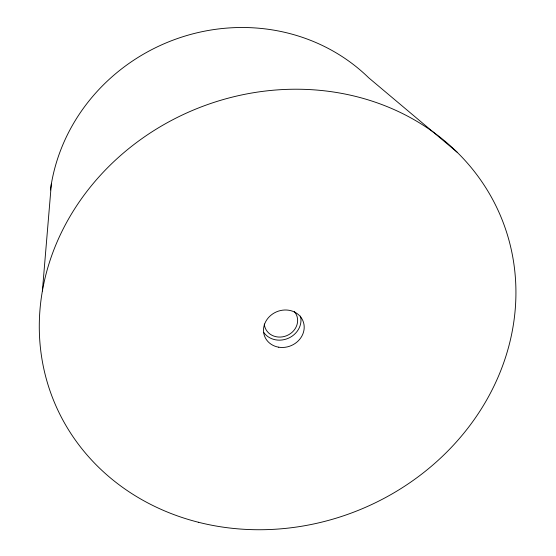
<?xml version="1.0" encoding="UTF-8"?>
<svg xmlns="http://www.w3.org/2000/svg" width="556" height="556" viewBox="0 0 556 556"><rect width="100%" height="100%" fill="white"/><g stroke="black" fill="none" stroke-linecap="round" stroke-linejoin="round"><path stroke-width="0.83" d="M42.388 290.99L51.354 183.932M457.011 152.101L368.628 77.729A186.719 175.71 -23.6 0 0 176.968 38.712A186.719 175.71 -23.6 0 0 50.429 189.978M294.346 311.534A16.944 15.158 -22.1 0 1 286.778 335.65A16.944 15.158 -22.1 0 1 264.281 324.023M300.476 316.058A20.363 18.216 -22.1 0 1 288.508 338.187A20.363 18.216 -22.1 0 1 263.787 332.481M198.332 522.237A241.77 216.472 -22.2 0 0 511.881 252.452A241.77 216.472 -22.2 0 0 122.605 153.734A241.77 216.472 -22.2 0 0 198.332 522.237M278.737 347.201A20.662 18.418 -22.1 0 0 303.472 322.313A20.662 18.418 -22.1 0 0 269.347 316.691A20.662 18.418 -22.1 0 0 278.737 347.201"/></g></svg>
